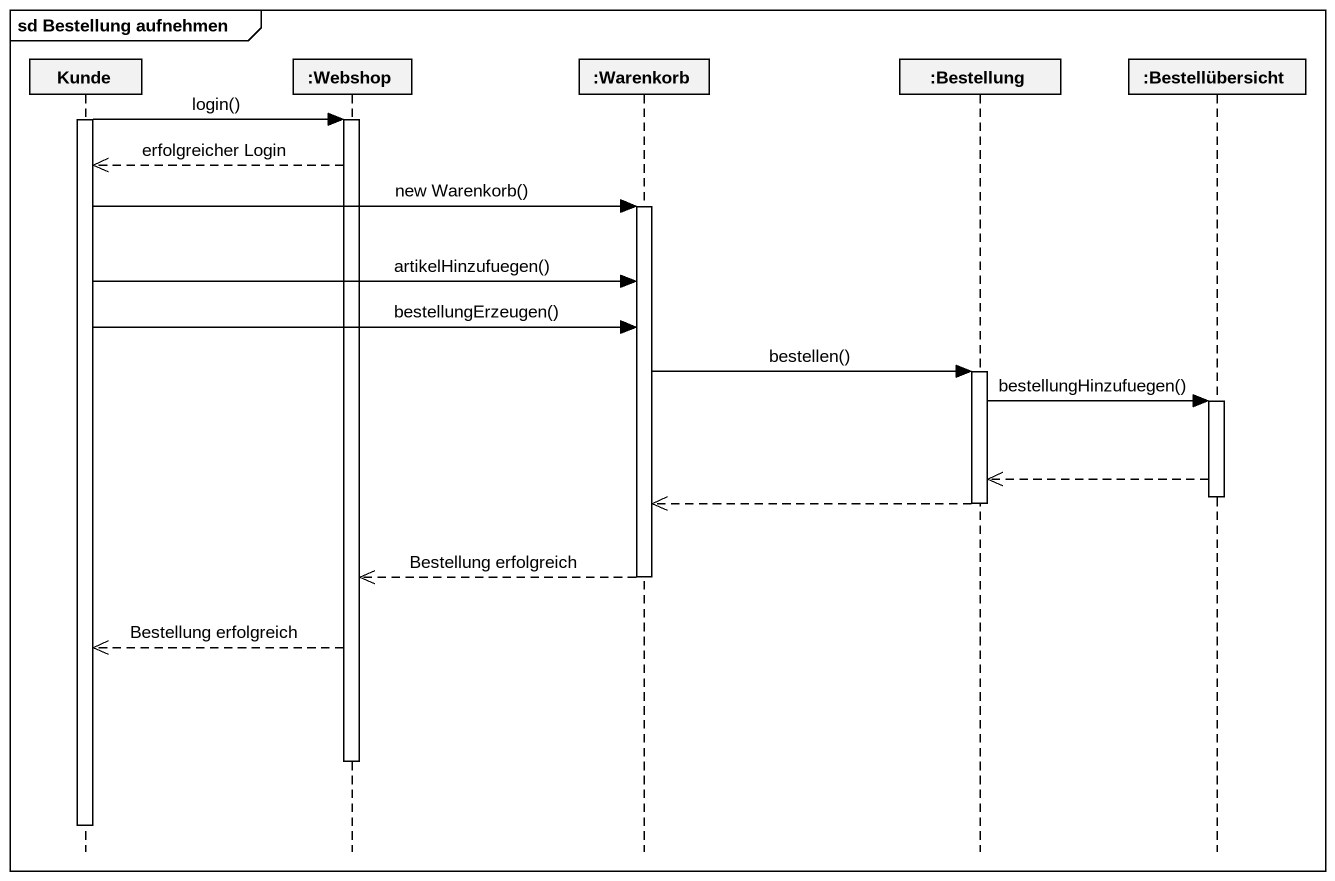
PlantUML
@startuml
mainframe sd Bestellung aufnehmen
hide footbox
participant Kunde
participant ":Webshop" as Webshop
participant ":Warenkorb" as Warenkorb
participant ":Bestellung" as Bestellung
participant ":Bestellübersicht" as Bestellübersicht

activate Kunde
Kunde -> Webshop : login()
activate Webshop
Webshop -->> Kunde : erfolgreicher Login
Kunde -> Warenkorb : new Warenkorb()
activate Warenkorb
Kunde -> Warenkorb : artikelHinzufuegen()
Kunde -> Warenkorb : bestellungErzeugen()
Warenkorb -> Bestellung : bestellen()
activate Bestellung
Bestellung -> Bestellübersicht : bestellungHinzufuegen()
activate Bestellübersicht
Bestellübersicht -->> Bestellung
deactivate Bestellübersicht
Bestellung -->> Warenkorb
deactivate Bestellung
Warenkorb -->> Webshop : Bestellung erfolgreich
deactivate Warenkorb
Webshop -->> Kunde : Bestellung erfolgreich
deactivate Webshop
deactivate Kunde
@enduml
